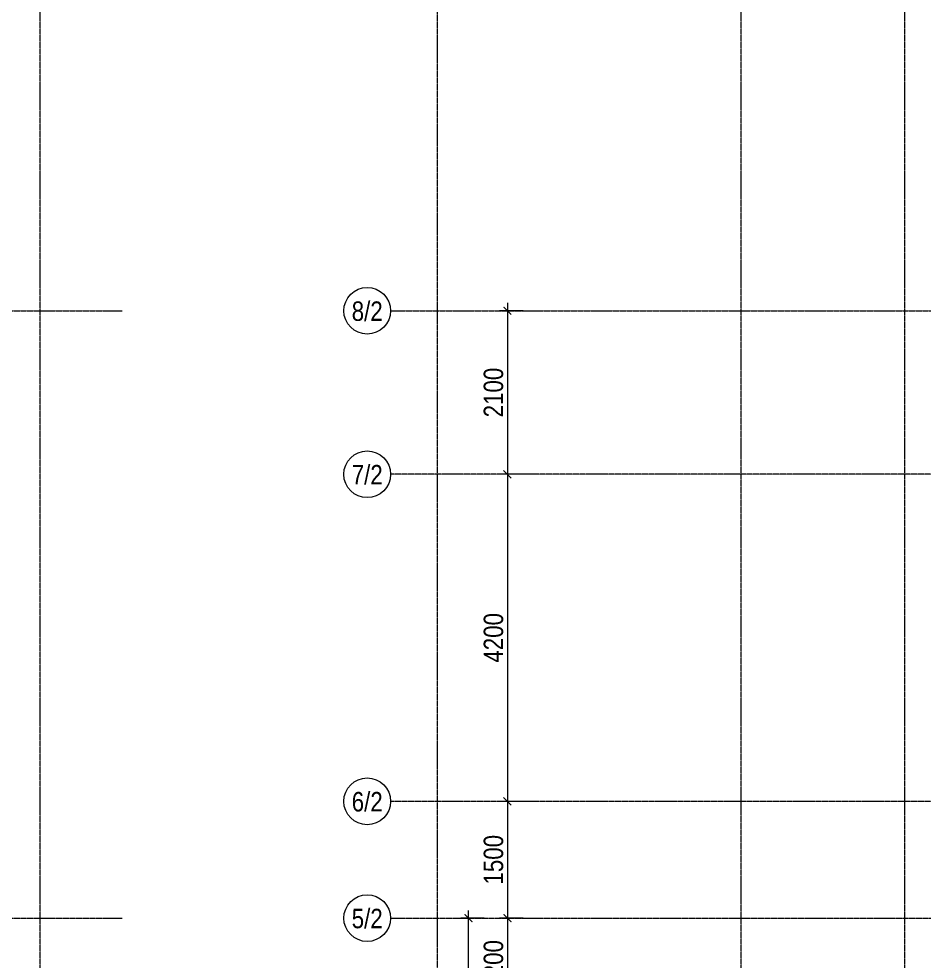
# Model space of a CAD drawing. Header units: millimetres. Extents: x -65509 to 912790, y 446 to 713294.
# Drawn here: x 170423 to 182045, y 140223 to 152324 of the extents above; entities that cross this region are included whole.
import ezdxf
from ezdxf.enums import TextEntityAlignment as Align

# ---------------------------------------------------------------- set-up
doc = ezdxf.new("R2010")
doc.units = ezdxf.units.MM
doc.linetypes.add('CENTER2', pattern=[28.575, 19.05, -3.175, 3.175, -3.175])
doc.layers.get('Defpoints').update_dxf_attribs({"color": 250})
doc.layers.add('РД_Оси_100', color=250, linetype='Continuous', lineweight=0)
doc.layers.add('РД_Оси_размер', color=250, linetype='Continuous', lineweight=0)
doc.styles.add('style1', font='ARIALN.TTF')
doc.styles.add('ккк', font='isocpeur.ttf', dxfattribs={"width": 0.85, "oblique": 15})
doc.dimstyles.new('Dim100_ареал', dxfattribs={"dimscale": 100, "dimtxt": 2.5, "dimasz": 1, "dimexe": 1, "dimexo": 1, "dimgap": 0.5, "dimtad": 1, "dimzin": 12, "dimdsep": 46, "dimtxsty": 'style1', "dimblk": 'ARCHTICK', "dimcen": 1, "dimdle": 1, "dimclrd": 256, "dimclre": 256, "dimaunit": 1, "dimadec": 0, "dimazin": 3, "dimtfac": 1, "dimtmove": 1, "dimatfit": 3, "dimldrblk": 'OPEN30', "dimfxl": 4, "dimfxlon": 1, "dimtolj": 1, "dimtzin": 0, "dimlwd": 9, "dimlwe": 9, "dimarcsym": 0})

# ---------------------------------------------------------------- blocks, each defined once
blk = doc.blocks.new('A-iden')
at = {"linetype": 'Continuous', "lineweight": 5}
blk.add_circle((0, -4), 3, dxfattribs=at)
at = {"color": 0, "linetype": 'Continuous', "lineweight": 20, "style": 'ккк', "width": 0.85}
blk.add_attdef('ID', text='', height=8, dxfattribs=at).set_placement((0.31, -3.85), align=Align.MIDDLE_CENTER)
blk = doc.blocks.new('_ArchTick')
at = {"color": 0, "linetype": 'ByBlock', "const_width": 0.15}
blk.add_lwpolyline([(-0.5, -0.5), (0.5, 0.5)], dxfattribs=at)
blk = doc.blocks.new('*D217')
at = {"layer": 'Defpoints', "color": 0, "transparency": 16777216}
for p in [(34000, 13500), (37500, 13500), (37500, 0)]:
    blk.add_point(p, dxfattribs=at)
at = {"layer": 'РД_Оси_размер', "color": 0, "lineweight": 5, "transparency": 16777216}
for p, q in [((34000, -100), (34000, 13600)), ((34200, 13500), (33900, 13500)), ((34200, 0), (33900, 0))]:
    blk.add_line(p, q, dxfattribs=at)
at = {"layer": 'РД_Оси_размер', "color": 0, "lineweight": 5, "transparency": 16777216, "xscale": 100, "yscale": 100, "zscale": 100}
for p, rotation in [((34000, 13500), 90), ((34000, 0), 270)]:
    blk.add_blockref('_ArchTick', p, dxfattribs=dict(at, rotation=rotation))
at = {"layer": 'РД_Оси_размер', "color": 0, "transparency": 16777216, "insert": (33822, 6750), "char_height": 250, "attachment_point": 5, "rotation": 90, "style": 'style1'}
blk.add_mtext('\\A1;13500', dxfattribs=at)
blk = doc.blocks.new('_Open30')
at = {"color": 0, "linetype": 'ByBlock', "lineweight": -2}
for p, q in [((-1, 0.27), (0, 0)), ((0, 0), (-1, -0.27)), ((0, 0), (-1, 0))]:
    blk.add_line(p, q, dxfattribs=at)
blk = doc.blocks.new('*D230')
at = {"layer": 'Defpoints', "color": 0, "transparency": 16777216}
for p in [(36000, 21300), (34500, 19200), (36000, 19200)]:
    blk.add_point(p, dxfattribs=at)
at = {"layer": 'РД_Оси_размер', "color": 0, "lineweight": 5, "transparency": 16777216}
for p, q in [((34700, 21300), (34400, 21300)), ((34500, 21400), (34500, 19100)), ((34700, 19200), (34400, 19200))]:
    blk.add_line(p, q, dxfattribs=at)
at = {"layer": 'РД_Оси_размер', "color": 0, "lineweight": 5, "transparency": 16777216, "xscale": 100, "yscale": 100, "zscale": 100}
for p, rotation in [((34500, 21300), 90), ((34500, 19200), 270)]:
    blk.add_blockref('_ArchTick', p, dxfattribs=dict(at, rotation=rotation))
at = {"layer": 'РД_Оси_размер', "color": 0, "transparency": 16777216, "insert": (34322, 20250), "char_height": 250, "attachment_point": 5, "rotation": 90, "style": 'style1'}
blk.add_mtext('\\A1;2100', dxfattribs=at)
blk = doc.blocks.new('*D218')
at = {"layer": 'Defpoints', "color": 0, "transparency": 16777216}
for p in [(36000, 19200), (34500, 15000), (36000, 15000)]:
    blk.add_point(p, dxfattribs=at)
at = {"layer": 'РД_Оси_размер', "color": 0, "lineweight": 5, "transparency": 16777216}
for p, q in [((34500, 19300), (34500, 14900)), ((34700, 19200), (34400, 19200)), ((34700, 15000), (34400, 15000))]:
    blk.add_line(p, q, dxfattribs=at)
at = {"layer": 'РД_Оси_размер', "color": 0, "lineweight": 5, "transparency": 16777216, "xscale": 100, "yscale": 100, "zscale": 100}
for p, rotation in [((34500, 19200), 90), ((34500, 15000), 270)]:
    blk.add_blockref('_ArchTick', p, dxfattribs=dict(at, rotation=rotation))
at = {"layer": 'РД_Оси_размер', "color": 0, "transparency": 16777216, "insert": (34322, 17100), "char_height": 250, "attachment_point": 5, "rotation": 90, "style": 'style1'}
blk.add_mtext('\\A1;4200', dxfattribs=at)
blk = doc.blocks.new('*D231')
at = {"layer": 'Defpoints', "color": 0, "transparency": 16777216}
for p in [(36000, 15000), (34500, 13500), (36000, 13500)]:
    blk.add_point(p, dxfattribs=at)
at = {"layer": 'РД_Оси_размер', "color": 0, "lineweight": 5, "transparency": 16777216}
for p, q in [((34500, 15100), (34500, 13400)), ((34700, 15000), (34400, 15000)), ((34700, 13500), (34400, 13500))]:
    blk.add_line(p, q, dxfattribs=at)
at = {"layer": 'РД_Оси_размер', "color": 0, "lineweight": 5, "transparency": 16777216, "xscale": 100, "yscale": 100, "zscale": 100}
for p, rotation in [((34500, 15000), 90), ((34500, 13500), 270)]:
    blk.add_blockref('_ArchTick', p, dxfattribs=dict(at, rotation=rotation))
at = {"layer": 'РД_Оси_размер', "color": 0, "transparency": 16777216, "insert": (34322, 14250), "char_height": 250, "attachment_point": 5, "rotation": 90, "style": 'style1'}
blk.add_mtext('\\A1;1500', dxfattribs=at)
blk = doc.blocks.new('*D232')
at = {"layer": 'Defpoints', "color": 0, "transparency": 16777216}
for p in [(36000, 13500), (34500, 12300), (36000, 12300)]:
    blk.add_point(p, dxfattribs=at)
at = {"layer": 'РД_Оси_размер', "color": 0, "lineweight": 5, "transparency": 16777216}
for p, q in [((34500, 13600), (34500, 12200)), ((34700, 13500), (34400, 13500)), ((34700, 12300), (34400, 12300))]:
    blk.add_line(p, q, dxfattribs=at)
at = {"layer": 'РД_Оси_размер', "color": 0, "lineweight": 5, "transparency": 16777216, "xscale": 100, "yscale": 100, "zscale": 100}
for p, rotation in [((34500, 13500), 90), ((34500, 12300), 270)]:
    blk.add_blockref('_ArchTick', p, dxfattribs=dict(at, rotation=rotation))
at = {"layer": 'РД_Оси_размер', "color": 0, "transparency": 16777216, "insert": (34322, 12900), "char_height": 250, "attachment_point": 5, "rotation": 90, "style": 'style1'}
blk.add_mtext('\\A1;1200', dxfattribs=at)
blk = doc.blocks.new('СОШ_2200_АР_ОСИ_М100_28.05.24')
at = {"layer": 'РД_Оси_100', "linetype": 'CENTER2'}
for p, q in [((37500, -6155), (37500, 139938.679)), ((-5954.958, 21300), (29555, 21300)), ((71363.995, 19200), (33000, 19200)), ((71363.995, 15000), (33000, 15000)), ((-5954.958, 13500), (29555, 13500)), ((33000, 13500), (85055, 13500))]:
    blk.add_line(p, q, dxfattribs=at)
at = {"layer": 'РД_Оси_100', "color": 1, "linetype": 'CENTER2'}
blk.add_line((39600, -6155), (39600, 139938.679), dxfattribs=at)
at = {"layer": 'РД_Оси_100', "linetype": 'CENTER2'}
for points in [[(28500, -6155), (28500, 139938.679)], [(33000, 21300), (71363.995, 21300)]]:
    blk.add_lwpolyline(points, dxfattribs=at)
at = {"layer": 'РД_Оси_100', "color": 1, "linetype": 'CENTER2'}
blk.add_lwpolyline([(33600, 139938.679), (33600, -6155)], dxfattribs=at)
at = {"layer": 'РД_Оси_100', "color": 0}
ref = blk.add_blockref('A-iden', (32700, 21700), dxfattribs=dict(at, xscale=100, yscale=100, zscale=100))
ref.add_attrib('ID', '8/2', dxfattribs={"layer": '0', "linetype": 'Continuous', "height": 250, "style": 'style1'}).set_placement((32700, 21300), align=Align.MIDDLE)
ref = blk.add_blockref('A-iden', (32700, 19600), dxfattribs=dict(at, xscale=100, yscale=100, zscale=100))
ref.add_attrib('ID', '7/2', dxfattribs={"layer": '0', "linetype": 'Continuous', "height": 250, "style": 'style1'}).set_placement((32700, 19200), align=Align.MIDDLE)
ref = blk.add_blockref('A-iden', (32700, 15400), dxfattribs=dict(at, xscale=100, yscale=100, zscale=100))
ref.add_attrib('ID', '6/2', dxfattribs={"layer": '0', "linetype": 'Continuous', "height": 250, "style": 'style1'}).set_placement((32700, 15000), align=Align.MIDDLE)
ref = blk.add_blockref('A-iden', (32700, 13900), dxfattribs=dict(at, xscale=100, yscale=100, zscale=100))
ref.add_attrib('ID', '5/2', dxfattribs={"layer": '0', "linetype": 'Continuous', "height": 250, "style": 'style1'}).set_placement((32700, 13500), align=Align.MIDDLE)
at = {"layer": 'РД_Оси_размер'}
for base, p1, p2, picture, middle in [((34500, 19200), (36000, 21300), (36000, 19200), '*D230', (34322.357, 20250)), ((34500, 15000), (36000, 19200), (36000, 15000), '*D218', (34322.357, 17100)), ((34500, 13500), (36000, 15000), (36000, 13500), '*D231', (34322.357, 14250)), ((34000, 13500), (37500, 0), (37500.05, 13500), '*D217', (33822.357, 6750)), ((34500, 12300), (36000, 13500), (36000, 12300), '*D232', (34322.357, 12900))]:
    dim = blk.add_linear_dim(base=base, p1=p1, p2=p2, angle=90, dimstyle='Dim100_ареал', dxfattribs=at)
    dim.commit()
    dim.dimension.update_dxf_attribs({"geometry": picture, "text_midpoint": middle})

msp = doc.modelspace()

# ---------------------------------------------------------------- block references
at = {"layer": 'РД_Оси_100'}
msp.add_blockref('СОШ_2200_АР_ОСИ_М100_28.05.24', (142195.157, 127275.073), dxfattribs=at)

doc.saveas('drawing.dxf')
